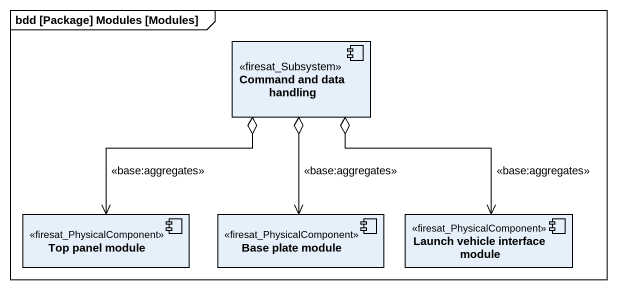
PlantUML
@startuml
mainframe bdd [Package] Modules [Modules]
component "Command and data handling" as Command_and_data_handling <<firesat_Subsystem>>
component "Top panel module" as Top_panel_module <<firesat_PhysicalComponent>>
component "Base plate module" as Base_plate_module <<firesat_PhysicalComponent>>
component "Launch vehicle interface module" as Launch_vehicle_interface <<firesat_PhysicalComponent>>
Command_and_data_handling o--> Top_panel_module : <<base:aggregates>>
Command_and_data_handling o--> Base_plate_module : <<base:aggregates>>
Command_and_data_handling o--> Launch_vehicle_interface : <<base:aggregates>>
@enduml
